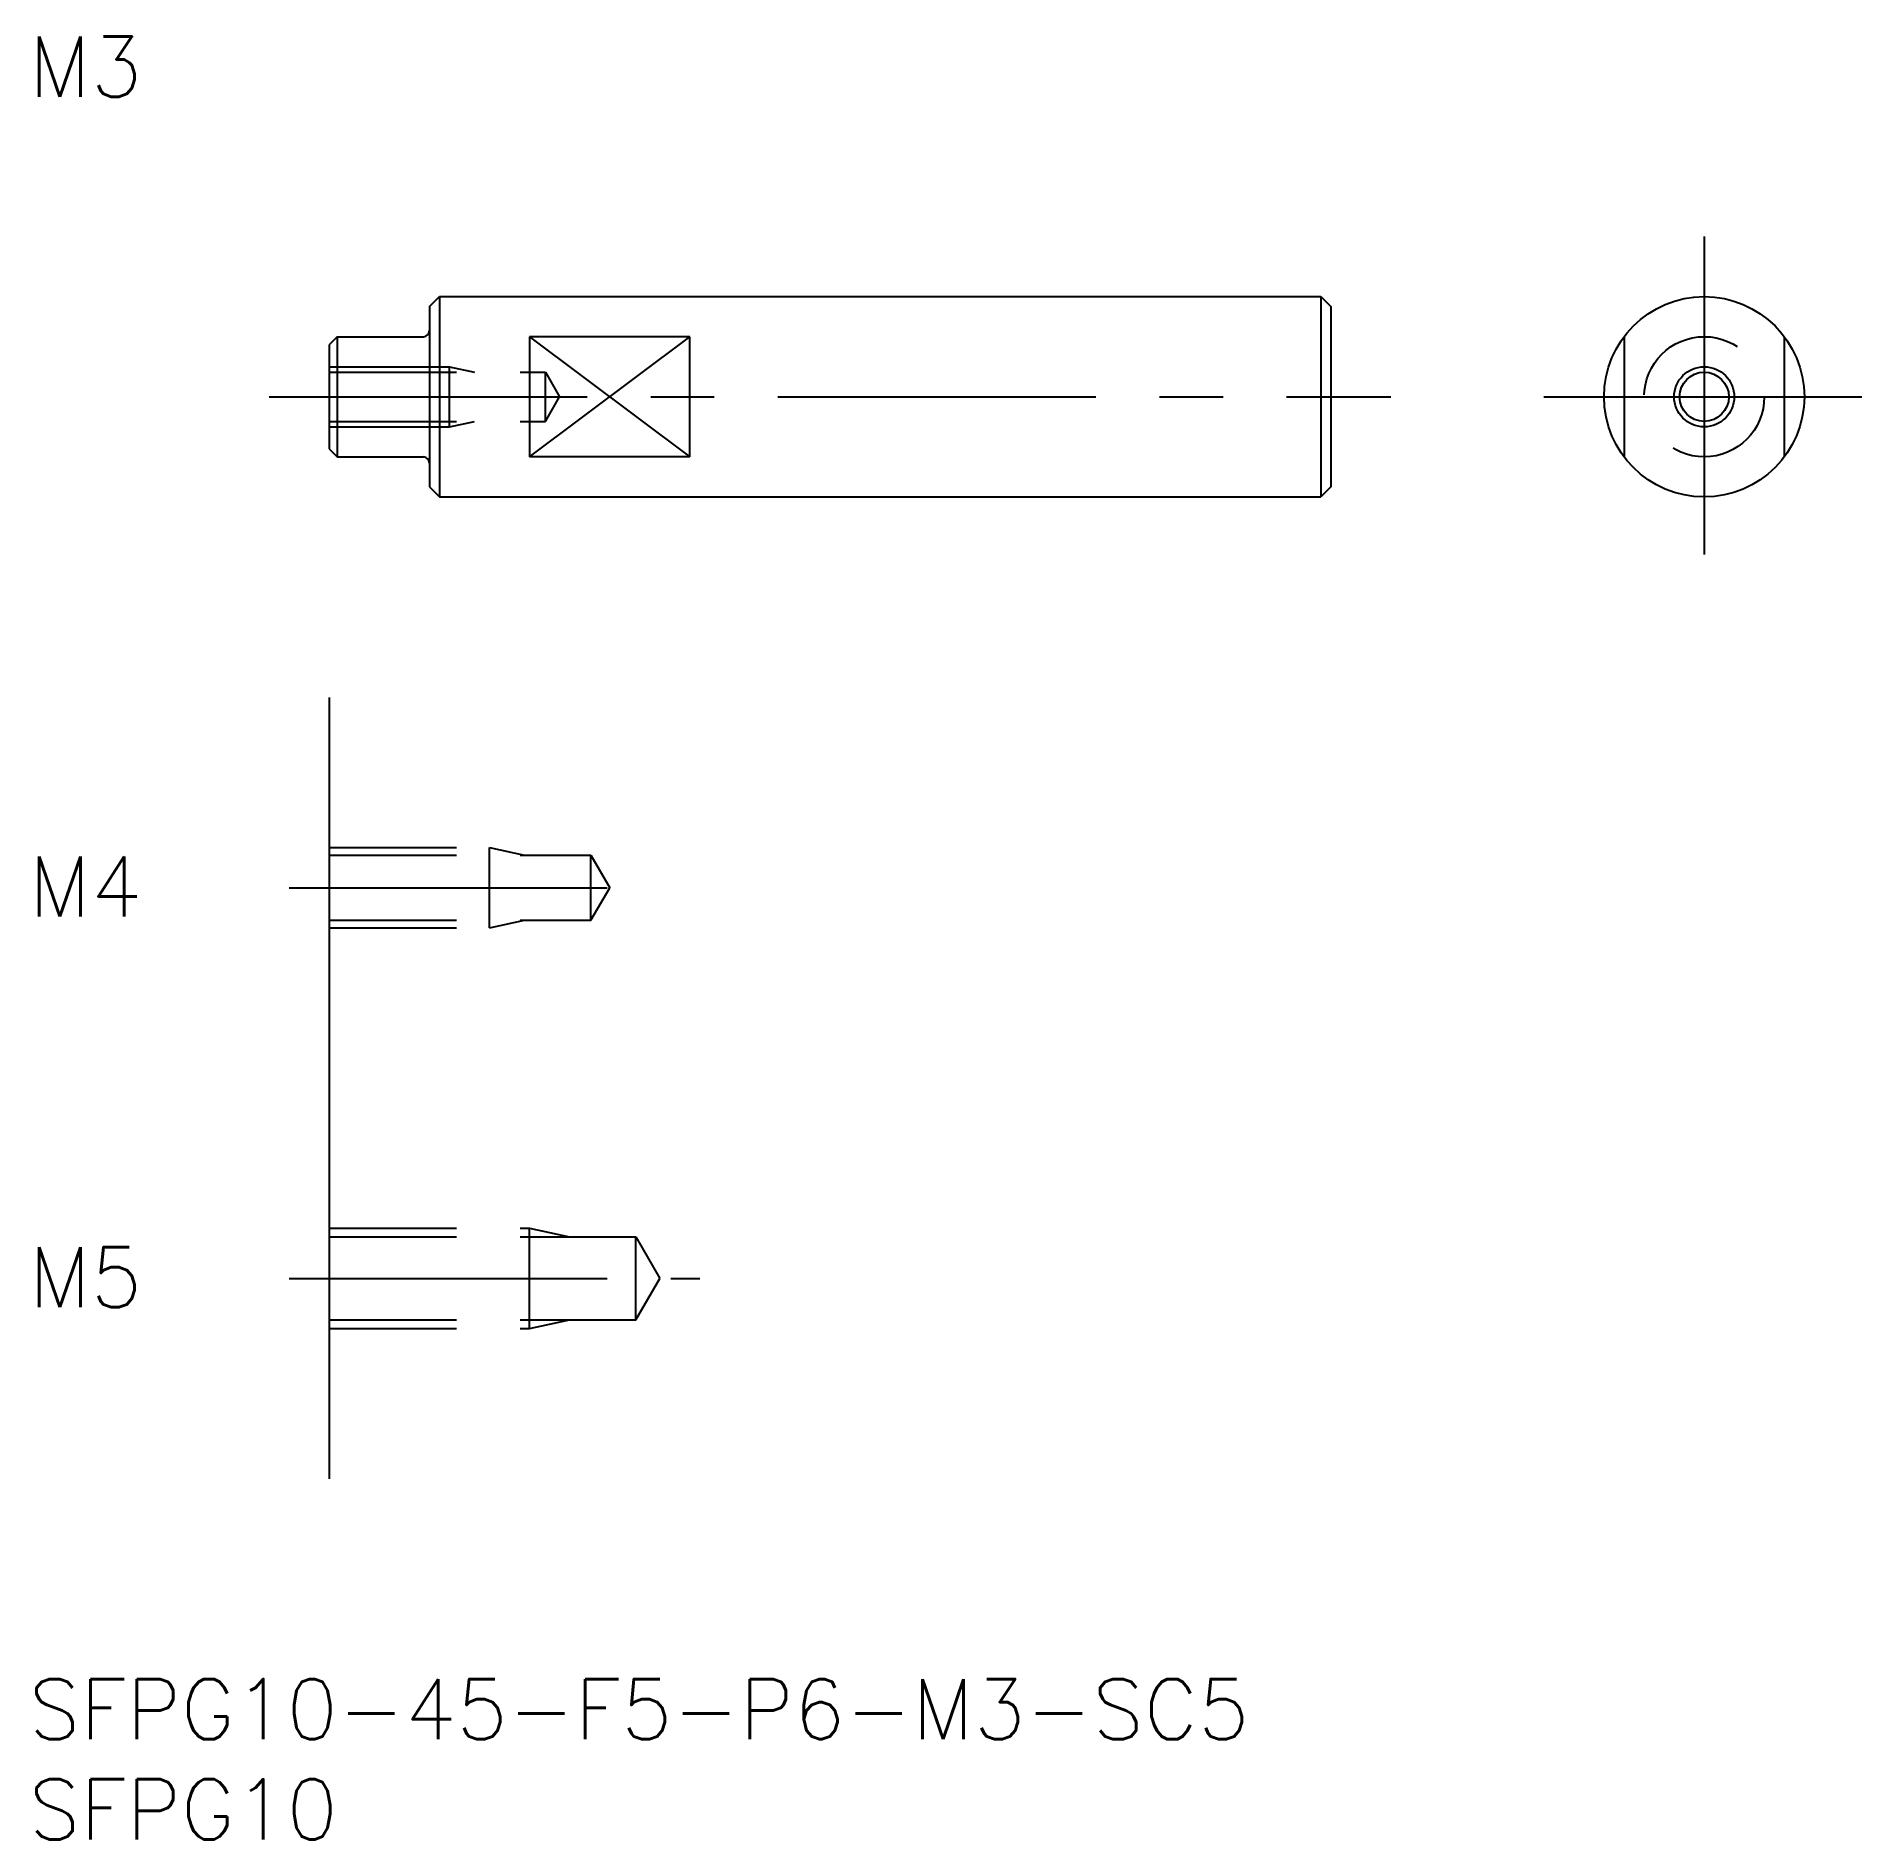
# Model space of a CAD drawing. Extents: x 0.4 to 91.6, y -8 to 82.
import ezdxf

# ---------------------------------------------------------------- set-up
doc = ezdxf.new("R2010")
doc.units = 0
doc.header["$LTSCALE"] = 0.5
doc.linetypes.add('CENTER', pattern=[50.8, 31.75, -6.35, 6.35, -6.35])
doc.linetypes.add('DASHED', pattern=[19.05, 12.7, -6.35])
for name, color, linetype in [('MSM_CENTER', 1, 'CENTER'), ('MSM_CONTINUOUS', 7, 'CONTINUOUS'), ('MSM_DASHED', 4, 'DASHED'), ('MSM_NARROW', 5, 'CONTINUOUS'), ('MSM_PART_NUMBER', 7, 'CONTINUOUS')]:
    doc.layers.add(name, color=color, linetype=linetype)
doc.styles.get("Standard").update_dxf_attribs({"font": 'txt.shx', "height": 3, "bigfont": 'bigfont.shx'})

# ---------------------------------------------------------------- blocks, each defined once
blk = doc.blocks.new('*U4')
at = {"layer": 'MSM_PART_NUMBER'}
blk.add_text('SFPG10-45-F5-P6-M3-SC5', height=3, dxfattribs=at).set_placement((0, -3))
blk = doc.blocks.new('*U5')
at = {"layer": 'MSM_PART_NUMBER'}
blk.add_text('SFPG10', height=3, dxfattribs=at).set_placement((0, -8))
blk = doc.blocks.new('*U6')
at = {"layer": 'MSM_PART_NUMBER'}
blk.add_text('M5', height=3, dxfattribs=at).set_placement((0, 18.561))
blk = doc.blocks.new('*U7')
at = {"layer": 'MSM_PART_NUMBER'}
blk.add_text('M4', height=3, dxfattribs=at).set_placement((0, 38.061))
blk = doc.blocks.new('*U8')
at = {"layer": 'MSM_PART_NUMBER'}
blk.add_text('M3', height=3, dxfattribs=at).set_placement((0, 78.978))

msp = doc.modelspace()

# ---------------------------------------------------------------- linework, layer by layer
at = {"layer": 'MSM_CENTER'}
for p, q in [((83.647, 72), (83.647, 56)), ((12, 64), (68, 64)), ((75.647, 64), (91.647, 64)), ((13, 39.5), (31, 39.5)), ((13, 20), (33.5, 20))]:
    msp.add_line(p, q, dxfattribs=at)
at = {"layer": 'MSM_CONTINUOUS'}
for p, q in [((20, 68.5), (20.5, 69)), ((20, 68.5), (20, 59.5)), ((20.5, 69), (64.5, 69)), ((20.5, 69), (20.5, 59)), ((64.5, 69), (64.5, 59)), ((64.5, 69), (65, 68.5)), ((65, 68.5), (65, 59.5)), ((15.4, 67), (15, 66.6)), ((15.4, 67), (15.4, 61)), ((15.4, 67), (19.7, 67)), ((33, 67), (25, 67)), ((25, 67), (25, 61)), ((33, 61), (33, 67)), ((15, 66.6), (15, 61.4)), ((15, 61.4), (15.4, 61)), ((15.4, 61), (19.7, 61)), ((33, 61), (25, 61)), ((20, 59.5), (20.5, 59)), ((65, 59.5), (64.5, 59)), ((20.5, 59), (64.5, 59)), ((15, 49), (15, 10))]:
    msp.add_line(p, q, dxfattribs=at)
for radius in [5, 1.23]:
    msp.add_circle((83.647, 64), radius, dxfattribs=at)
for centre, start, end in [((19.7, 67.3), 270, 0), ((19.7, 60.7), 0, 90)]:
    msp.add_arc(centre, 0.3, start, end, dxfattribs=at)
at = {"layer": 'MSM_DASHED'}
for p, q in [((79.647, 67), (79.647, 61)), ((87.647, 67), (87.647, 61)), ((15, 65.5), (21, 65.5)), ((15, 65.229), (25.79, 65.229)), ((21, 65.5), (22.25, 65.229)), ((21, 62.5), (21, 65.5)), ((25.79, 62.77), (25.79, 65.229)), ((25.79, 65.229), (26.5, 64)), ((25.79, 62.77), (26.5, 64)), ((15, 62.77), (25.79, 62.77)), ((15, 62.5), (21, 62.5)), ((21, 62.5), (22.25, 62.77)), ((15, 41.5), (23, 41.5)), ((15, 41.121), (28.064, 41.121)), ((23, 37.5), (23, 41.5)), ((23, 41.5), (24.75, 41.121)), ((28.064, 37.879), (28.064, 41.121)), ((28.064, 41.121), (29, 39.5)), ((28.064, 37.879), (29, 39.5)), ((15, 37.879), (28.064, 37.879)), ((15, 37.5), (23, 37.5)), ((23, 37.5), (24.75, 37.879)), ((15, 22.5), (25, 22.5)), ((15, 22.067), (30.307, 22.067)), ((25, 17.5), (25, 22.5)), ((25, 22.5), (27, 22.067)), ((30.307, 17.933), (30.307, 22.067)), ((30.307, 22.067), (31.5, 20)), ((30.307, 17.933), (31.5, 20)), ((15, 17.933), (30.307, 17.933)), ((15, 17.5), (25, 17.5)), ((25, 17.5), (27, 17.933))]:
    msp.add_line(p, q, dxfattribs=at)
msp.add_circle((83.647, 64), 3, dxfattribs=at)
at = {"layer": 'MSM_NARROW'}
for p, q in [((25, 67), (33, 61)), ((25, 61), (33, 67))]:
    msp.add_line(p, q, dxfattribs=at)
msp.add_circle((83.647, 64), 1.5, dxfattribs=at)

# ---------------------------------------------------------------- block references
at = {"layer": 'MSM_CONTINUOUS'}
for name in ['*U8', '*U7', '*U6', '*U4', '*U5']:
    msp.add_blockref(name, (0, 0), dxfattribs=at)

doc.saveas('drawing.dxf')
